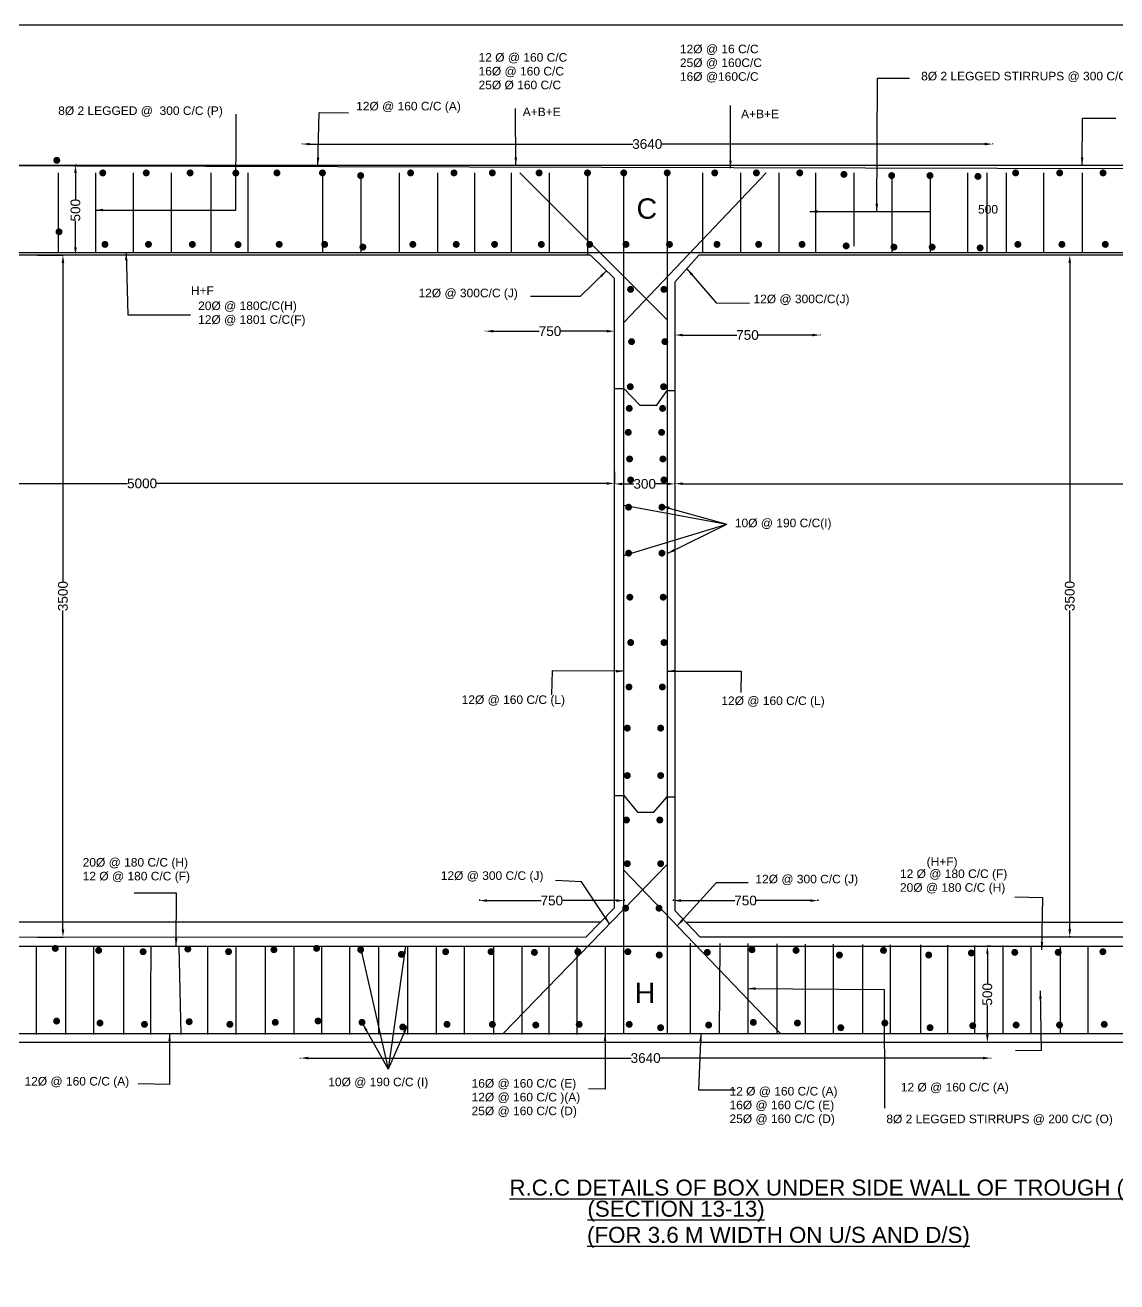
# Model space of a CAD drawing. Header units: metres. Extents: x 5124 to 2275406, y 2311 to 13259777.
# Drawn here: x 2257589 to 2263226, y 13253281 to 13259769 of the extents above; entities that cross this region are included whole.
import ezdxf

# ---------------------------------------------------------------- set-up
doc = ezdxf.new("R2010")
doc.units = ezdxf.units.M
doc.header["$MEASUREMENT"] = 0
doc.layers.add('TEXT', color=7, linetype='Continuous')
doc.styles.get("Standard").update_dxf_attribs({"font": 'arial.ttf'})
doc.dimstyles.new('ISO-25', dxfattribs={"dimtxt": 50, "dimasz": 40, "dimexe": 1.25, "dimexo": 0.625, "dimtad": 0, "dimlfac": 100, "dimtxsty": 'Standard', "dimcen": 0, "dimadec": 0, "dimazin": 0, "dimtfac": 1, "dimtmove": 0, "dimatfit": 3, "dimfxl": 1, "dimarcsym": 0})

# ---------------------------------------------------------------- blocks, each defined once
blk = doc.blocks.new('*D15')
at = {"color": 0, "lineweight": -2, "transparency": 16777216}
for p, q in [((2257853.9, 13259045.6), (2257847.8, 13259045.6)), ((2257849, 13259005.6), (2257849, 13258869.4)), ((2257849, 13258621.5), (2257849, 13258757.8)), ((2257853.9, 13258581.5), (2257847.8, 13258581.5))]:
    blk.add_line(p, q, dxfattribs=at)
at = {"color": 0, "transparency": 16777216}
for points in [[(2257842.3, 13259005.6), (2257855.7, 13259005.6), (2257849, 13259045.6)], [(2257842.3, 13258621.5), (2257855.7, 13258621.5), (2257849, 13258581.5)]]:
    blk.add_solid(points, dxfattribs=at)
at = {"layer": 'Defpoints', "color": 0, "transparency": 16777216}
for p in [(2257854.5, 13259045.6), (2257849, 13258581.5), (2257854.5, 13258581.5)]:
    blk.add_point(p, dxfattribs=at)
at = {"color": 0, "transparency": 16777216, "insert": (2257849, 13258813.6), "char_height": 50, "attachment_point": 5, "rotation": 90}
blk.add_mtext('500', dxfattribs=at)
blk = doc.blocks.new('*D19')
at = {"color": 0, "lineweight": -2, "transparency": 16777216}
for p, q in [((2259019, 13259157.4), (2259019, 13259153.8)), ((2259059, 13259155), (2260726.3, 13259155)), ((2262544, 13259155), (2260876.7, 13259155)), ((2262584, 13259157.4), (2262584, 13259153.8))]:
    blk.add_line(p, q, dxfattribs=at)
at = {"color": 0, "transparency": 16777216}
for points in [[(2259059, 13259161.7), (2259059, 13259148.3), (2259019, 13259155)], [(2262544, 13259161.7), (2262544, 13259148.3), (2262584, 13259155)]]:
    blk.add_solid(points, dxfattribs=at)
at = {"layer": 'Defpoints', "color": 0, "transparency": 16777216}
for p in [(2259019, 13259158), (2262584, 13259158), (2262584, 13259155)]:
    blk.add_point(p, dxfattribs=at)
at = {"color": 0, "transparency": 16777216, "insert": (2260801.5, 13259155), "char_height": 50, "attachment_point": 5}
blk.add_mtext('3640', dxfattribs=at)
blk = doc.blocks.new('*D26')
at = {"color": 0, "lineweight": -2, "transparency": 16777216}
for p, q in [((2259011, 13254435.1), (2259011, 13254437.8)), ((2259051, 13254436.5), (2260718.1, 13254436.5)), ((2262535.5, 13254436.5), (2260868.4, 13254436.5)), ((2262575.5, 13254435.1), (2262575.5, 13254437.8))]:
    blk.add_line(p, q, dxfattribs=at)
at = {"color": 0, "transparency": 16777216}
for points in [[(2259051, 13254443.2), (2259051, 13254429.8), (2259011, 13254436.5)], [(2262535.5, 13254443.2), (2262535.5, 13254429.8), (2262575.5, 13254436.5)]]:
    blk.add_solid(points, dxfattribs=at)
at = {"layer": 'Defpoints', "color": 0, "transparency": 16777216}
for p in [(2259011, 13254436.5), (2259011, 13254434.5), (2262575.5, 13254434.5)]:
    blk.add_point(p, dxfattribs=at)
at = {"color": 0, "transparency": 16777216, "insert": (2260793.2, 13254436.5), "char_height": 50, "attachment_point": 5}
blk.add_mtext('3640', dxfattribs=at)
blk = doc.blocks.new('*D32')
at = {"color": 0, "lineweight": -2, "transparency": 16777216}
for p, q in [((2259966.5, 13258189.6), (2259966.5, 13258190.2)), ((2260006.5, 13258189), (2260243.6, 13258189)), ((2260591.8, 13258189), (2260354.7, 13258189)), ((2260631.8, 13258189.6), (2260631.8, 13258190.2))]:
    blk.add_line(p, q, dxfattribs=at)
at = {"color": 0, "transparency": 16777216}
for points in [[(2260006.5, 13258195.7), (2260006.5, 13258182.3), (2259966.5, 13258189)], [(2260591.8, 13258195.7), (2260591.8, 13258182.3), (2260631.8, 13258189)]]:
    blk.add_solid(points, dxfattribs=at)
at = {"layer": 'Defpoints', "color": 0, "transparency": 16777216}
for p in [(2259966.5, 13258189), (2260631.8, 13258189), (2260631.8, 13258189)]:
    blk.add_point(p, dxfattribs=at)
at = {"color": 0, "transparency": 16777216, "insert": (2260299.2, 13258189), "char_height": 50, "attachment_point": 5}
blk.add_mtext('750', dxfattribs=at)
blk = doc.blocks.new('*D33')
at = {"color": 0, "lineweight": -2, "transparency": 16777216}
for p, q in [((2260944.3, 13258172.4), (2260944.3, 13258167.8)), ((2260984.3, 13258169), (2261263.3, 13258169)), ((2261653.5, 13258169), (2261374.5, 13258169)), ((2261693.5, 13258172.4), (2261693.5, 13258167.8))]:
    blk.add_line(p, q, dxfattribs=at)
at = {"color": 0, "transparency": 16777216}
for points in [[(2260984.3, 13258175.7), (2260984.3, 13258162.3), (2260944.3, 13258169)], [(2261653.5, 13258175.7), (2261653.5, 13258162.3), (2261693.5, 13258169)]]:
    blk.add_solid(points, dxfattribs=at)
at = {"layer": 'Defpoints', "color": 0, "transparency": 16777216}
for p in [(2260944.3, 13258173), (2261693.5, 13258173), (2261693.5, 13258169)]:
    blk.add_point(p, dxfattribs=at)
at = {"color": 0, "transparency": 16777216, "insert": (2261318.9, 13258169), "char_height": 50, "attachment_point": 5}
blk.add_mtext('750', dxfattribs=at)
blk = doc.blocks.new('*D40')
at = {"color": 0, "lineweight": -2, "transparency": 16777216}
for p, q in [((2260944.3, 13257401.1), (2260944.3, 13257403)), ((2260984.3, 13257401.8), (2263306.8, 13257401.8)), ((2265779.7, 13257401.8), (2263457.2, 13257401.8)), ((2265819.7, 13257401.1), (2265819.7, 13257403))]:
    blk.add_line(p, q, dxfattribs=at)
at = {"color": 0, "transparency": 16777216}
for points in [[(2260984.3, 13257408.4), (2260984.3, 13257395.1), (2260944.3, 13257401.8)], [(2265779.7, 13257408.4), (2265779.7, 13257395.1), (2265819.7, 13257401.8)]]:
    blk.add_solid(points, dxfattribs=at)
at = {"layer": 'Defpoints', "color": 0, "transparency": 16777216}
for p in [(2260944.3, 13257401.8), (2260944.3, 13257400.5), (2265819.7, 13257400.5)]:
    blk.add_point(p, dxfattribs=at)
at = {"color": 0, "transparency": 16777216, "insert": (2263382, 13257401.8), "char_height": 50, "attachment_point": 5}
blk.add_mtext('5000', dxfattribs=at)
blk = doc.blocks.new('*D41')
at = {"color": 0, "lineweight": -2, "transparency": 16777216}
for p, q in [((2260631.8, 13257402.4), (2260631.8, 13257399.2)), ((2260671.8, 13257400.5), (2260732.3, 13257400.5)), ((2260904.3, 13257400.5), (2260843.8, 13257400.5)), ((2260944.3, 13257402.4), (2260944.3, 13257399.2))]:
    blk.add_line(p, q, dxfattribs=at)
at = {"color": 0, "transparency": 16777216}
for points in [[(2260671.8, 13257407.2), (2260671.8, 13257393.8), (2260631.8, 13257400.5)], [(2260904.3, 13257407.2), (2260904.3, 13257393.8), (2260944.3, 13257400.5)]]:
    blk.add_solid(points, dxfattribs=at)
at = {"layer": 'Defpoints', "color": 0, "transparency": 16777216}
for p in [(2260631.8, 13257403), (2260631.8, 13257400.5), (2260944.3, 13257403)]:
    blk.add_point(p, dxfattribs=at)
at = {"color": 0, "transparency": 16777216, "insert": (2260788.1, 13257400.5), "char_height": 50, "attachment_point": 5}
blk.add_mtext('300', dxfattribs=at)
blk = doc.blocks.new('*D42')
at = {"color": 0, "lineweight": -2, "transparency": 16777216}
for p, q in [((2255754.3, 13257462.4), (2255754.3, 13257401.8)), ((2260631.8, 13257462.4), (2260631.8, 13257401.8)), ((2255794.3, 13257403), (2258117.8, 13257403)), ((2260591.8, 13257403), (2258268.2, 13257403))]:
    blk.add_line(p, q, dxfattribs=at)
at = {"color": 0, "transparency": 16777216}
for points in [[(2255794.3, 13257409.7), (2255794.3, 13257396.3), (2255754.3, 13257403)], [(2260591.8, 13257409.7), (2260591.8, 13257396.3), (2260631.8, 13257403)]]:
    blk.add_solid(points, dxfattribs=at)
at = {"layer": 'Defpoints', "color": 0, "transparency": 16777216}
for p in [(2255754.3, 13257463), (2260631.8, 13257463), (2260631.8, 13257403)]:
    blk.add_point(p, dxfattribs=at)
at = {"color": 0, "transparency": 16777216, "insert": (2258193, 13257403), "char_height": 50, "attachment_point": 5}
blk.add_mtext('5000', dxfattribs=at)
blk = doc.blocks.new('*D43')
at = {"color": 0, "lineweight": -2, "transparency": 16777216}
for p, q in [((2257653.1, 13258581.5), (2257785.8, 13258581.5)), ((2257784.5, 13258541.5), (2257784.5, 13256896.6)), ((2257784.5, 13255101.4), (2257784.5, 13256746.3)), ((2257655, 13255061.4), (2257785.8, 13255061.4))]:
    blk.add_line(p, q, dxfattribs=at)
at = {"color": 0, "transparency": 16777216}
for points in [[(2257777.8, 13258541.5), (2257791.2, 13258541.5), (2257784.5, 13258581.5)], [(2257777.8, 13255101.4), (2257791.2, 13255101.4), (2257784.5, 13255061.4)]]:
    blk.add_solid(points, dxfattribs=at)
at = {"layer": 'Defpoints', "color": 0, "transparency": 16777216}
for p in [(2257652.5, 13258581.5), (2257654.4, 13255061.4), (2257784.5, 13255061.4)]:
    blk.add_point(p, dxfattribs=at)
at = {"color": 0, "transparency": 16777216, "insert": (2257784.5, 13256821.4), "char_height": 50, "attachment_point": 5, "rotation": 90}
blk.add_mtext('3500', dxfattribs=at)
blk = doc.blocks.new('*D44')
at = {"color": 0, "lineweight": -2, "transparency": 16777216}
for p, q in [((2262988.4, 13258581), (2262981.8, 13258581)), ((2262983, 13258541), (2262983, 13256896.9)), ((2262983, 13255102.4), (2262983, 13256746.5)), ((2262988.4, 13255062.4), (2262981.8, 13255062.4))]:
    blk.add_line(p, q, dxfattribs=at)
at = {"color": 0, "transparency": 16777216}
for points in [[(2262976.3, 13258541), (2262989.7, 13258541), (2262983, 13258581)], [(2262976.3, 13255102.4), (2262989.7, 13255102.4), (2262983, 13255062.4)]]:
    blk.add_solid(points, dxfattribs=at)
at = {"layer": 'Defpoints', "color": 0, "transparency": 16777216}
for p in [(2262989, 13258581), (2262983, 13255062.4), (2262989, 13255062.4)]:
    blk.add_point(p, dxfattribs=at)
at = {"color": 0, "transparency": 16777216, "insert": (2262983, 13256821.7), "char_height": 50, "attachment_point": 5, "rotation": 90}
blk.add_mtext('3500', dxfattribs=at)
blk = doc.blocks.new('*D49')
at = {"color": 0, "lineweight": -2, "transparency": 16777216}
for p, q in [((2259934.6, 13255254.9), (2259934.6, 13255248.2)), ((2259974.6, 13255249.5), (2260252.9, 13255249.5)), ((2260642.3, 13255249.5), (2260364, 13255249.5)), ((2260682.3, 13255254.9), (2260682.3, 13255248.2))]:
    blk.add_line(p, q, dxfattribs=at)
at = {"color": 0, "transparency": 16777216}
for points in [[(2259974.6, 13255256.2), (2259974.6, 13255242.8), (2259934.6, 13255249.5)], [(2260642.3, 13255256.2), (2260642.3, 13255242.8), (2260682.3, 13255249.5)]]:
    blk.add_solid(points, dxfattribs=at)
at = {"layer": 'Defpoints', "color": 0, "transparency": 16777216}
for p in [(2259934.6, 13255255.5), (2259934.6, 13255249.5), (2260682.3, 13255255.5)]:
    blk.add_point(p, dxfattribs=at)
at = {"color": 0, "transparency": 16777216, "insert": (2260308.4, 13255249.5), "char_height": 50, "attachment_point": 5}
blk.add_mtext('750', dxfattribs=at)
blk = doc.blocks.new('*D50')
at = {"color": 0, "lineweight": -2, "transparency": 16777216}
for p, q in [((2260935.1, 13255254.9), (2260935.1, 13255248.2)), ((2260975.1, 13255249.5), (2261253.4, 13255249.5)), ((2261642.8, 13255249.5), (2261364.5, 13255249.5)), ((2261682.8, 13255254.9), (2261682.8, 13255248.2))]:
    blk.add_line(p, q, dxfattribs=at)
at = {"color": 0, "transparency": 16777216}
for points in [[(2260975.1, 13255256.2), (2260975.1, 13255242.8), (2260935.1, 13255249.5)], [(2261642.8, 13255256.2), (2261642.8, 13255242.8), (2261682.8, 13255249.5)]]:
    blk.add_solid(points, dxfattribs=at)
at = {"layer": 'Defpoints', "color": 0, "transparency": 16777216}
for p in [(2260935.1, 13255255.5), (2260935.1, 13255249.5), (2261682.8, 13255255.5)]:
    blk.add_point(p, dxfattribs=at)
at = {"color": 0, "transparency": 16777216, "insert": (2261308.9, 13255249.5), "char_height": 50, "attachment_point": 5}
blk.add_mtext('750', dxfattribs=at)
blk = doc.blocks.new('*D106')
at = {"color": 0, "lineweight": -2, "transparency": 16777216}
for p, q in [((2262574.4, 13255014.8), (2262556.2, 13255014.8)), ((2262557.5, 13254974.8), (2262557.5, 13254821.5)), ((2262557.5, 13254556.7), (2262557.5, 13254710)), ((2262574.4, 13254516.7), (2262556.2, 13254516.7))]:
    blk.add_line(p, q, dxfattribs=at)
at = {"color": 0, "transparency": 16777216}
for points in [[(2262550.8, 13254974.8), (2262564.2, 13254974.8), (2262557.5, 13255014.8)], [(2262550.8, 13254556.7), (2262564.2, 13254556.7), (2262557.5, 13254516.7)]]:
    blk.add_solid(points, dxfattribs=at)
at = {"layer": 'Defpoints', "color": 0, "transparency": 16777216}
for p in [(2262557.5, 13255014.8), (2262575, 13255014.8), (2262575, 13254516.7)]:
    blk.add_point(p, dxfattribs=at)
at = {"color": 0, "transparency": 16777216, "insert": (2262557.5, 13254765.7), "char_height": 50, "attachment_point": 5, "rotation": 90}
blk.add_mtext('500', dxfattribs=at)

msp = doc.modelspace()

# ---------------------------------------------------------------- hatches: boundary and pattern name
h = msp.add_hatch(color=256)
edge = h.paths.add_edge_path()
edge.add_arc((2257752.66536, 13259071.11693), 18.02776, 0, 360)
h = msp.add_hatch(color=256)
edge = h.paths.add_edge_path()
edge.add_arc((2257990, 13259006.11693), 18.02776, 0, 360)
h = msp.add_hatch(color=256)
edge = h.paths.add_edge_path()
edge.add_arc((2258214.5, 13259006.11693), 18.02776, 0, 360)
h = msp.add_hatch(color=256)
edge = h.paths.add_edge_path()
edge.add_arc((2258441, 13259006.11693), 18.02776, 0, 360)
h = msp.add_hatch(color=256)
edge = h.paths.add_edge_path()
edge.add_arc((2258677.00082, 13259005.16243), 18.02776, 0, 360)
h = msp.add_hatch(color=256)
edge = h.paths.add_edge_path()
edge.add_arc((2258889.50402, 13259006.11693), 18.02776, 0, 360)
h = msp.add_hatch(color=256)
edge = h.paths.add_edge_path()
edge.add_arc((2259124.32593, 13259006.11693), 18.02776, 0, 360)
h = msp.add_hatch(color=256)
edge = h.paths.add_edge_path()
edge.add_arc((2259321.64171, 13258992.28214), 18.02776, 0, 360)
h = msp.add_hatch(color=256)
edge = h.paths.add_edge_path()
edge.add_arc((2259579.50402, 13259006.11693), 18.02776, 0, 360)
h = msp.add_hatch(color=256)
edge = h.paths.add_edge_path()
edge.add_arc((2259803.50402, 13259006.11693), 18.02776, 0, 360)
h = msp.add_hatch(color=256)
edge = h.paths.add_edge_path()
edge.add_arc((2260001.50402, 13259006.11693), 18.02776, 0, 360)
h = msp.add_hatch(color=256)
edge = h.paths.add_edge_path()
edge.add_arc((2260243.00402, 13259006.11693), 18.02776, 0, 360)
h = msp.add_hatch(color=256)
edge = h.paths.add_edge_path()
edge.add_arc((2260492.89211, 13259006.11693), 18.02776, 0, 360)
h = msp.add_hatch(color=256)
edge = h.paths.add_edge_path()
edge.add_arc((2260680.18584, 13259006.11693), 18.02776, 0, 360)
h = msp.add_hatch(color=256)
edge = h.paths.add_edge_path()
edge.add_arc((2260904.51446, 13259006.11693), 18.02776, 0, 360)
h = msp.add_hatch(color=256)
edge = h.paths.add_edge_path()
edge.add_arc((2261150.00402, 13259006.11693), 18.02776, 0, 360)
h = msp.add_hatch(color=256)
edge = h.paths.add_edge_path()
edge.add_arc((2261365.00402, 13259006.11693), 18.02776, 0, 360)
h = msp.add_hatch(color=256)
edge = h.paths.add_edge_path()
edge.add_arc((2261589.00402, 13259006.11693), 18.02776, 0, 360)
h = msp.add_hatch(color=256)
edge = h.paths.add_edge_path()
edge.add_arc((2261817.00402, 13258998.45434), 18.02776, 0, 360)
h = msp.add_hatch(color=256)
edge = h.paths.add_edge_path()
edge.add_arc((2262063.47976, 13258992.28214), 18.02776, 0, 360)
h = msp.add_hatch(color=256)
edge = h.paths.add_edge_path()
edge.add_arc((2262261.11883, 13258992.28214), 18.02776, 0, 360)
h = msp.add_hatch(color=256)
edge = h.paths.add_edge_path()
edge.add_arc((2262508.81982, 13258987.94262), 18.02776, 0, 360)
h = msp.add_hatch(color=256)
edge = h.paths.add_edge_path()
edge.add_arc((2262703.50402, 13259006.11693), 18.02776, 0, 360)
h = msp.add_hatch(color=256)
edge = h.paths.add_edge_path()
edge.add_arc((2262931.00402, 13259006.11693), 18.02776, 0, 360)
h = msp.add_hatch(color=256)
edge = h.paths.add_edge_path()
edge.add_arc((2263155.00402, 13259006.11693), 18.02776, 0, 360)
h = msp.add_hatch(color=256)
edge = h.paths.add_edge_path()
edge.add_arc((2257764.16536, 13258702), 18.02776, 0, 360)
h = msp.add_hatch(color=256)
edge = h.paths.add_edge_path()
edge.add_arc((2258001.5, 13258637), 18.02776, 0, 360)
h = msp.add_hatch(color=256)
edge = h.paths.add_edge_path()
edge.add_arc((2258226, 13258637), 18.02776, 0, 360)
h = msp.add_hatch(color=256)
edge = h.paths.add_edge_path()
edge.add_arc((2258452.5, 13258637), 18.02776, 0, 360)
h = msp.add_hatch(color=256)
edge = h.paths.add_edge_path()
edge.add_arc((2258688.50082, 13258636.0455), 18.02776, 0, 360)
h = msp.add_hatch(color=256)
edge = h.paths.add_edge_path()
edge.add_arc((2258901.00402, 13258637), 18.02776, 0, 360)
h = msp.add_hatch(color=256)
edge = h.paths.add_edge_path()
edge.add_arc((2259135.82593, 13258637), 18.02776, 0, 360)
h = msp.add_hatch(color=256)
edge = h.paths.add_edge_path()
edge.add_arc((2259333.14171, 13258623.16521), 18.02776, 0, 360)
h = msp.add_hatch(color=256)
edge = h.paths.add_edge_path()
edge.add_arc((2259591.00402, 13258637), 18.02776, 0, 360)
h = msp.add_hatch(color=256)
edge = h.paths.add_edge_path()
edge.add_arc((2259815.00402, 13258637), 18.02776, 0, 360)
h = msp.add_hatch(color=256)
edge = h.paths.add_edge_path()
edge.add_arc((2260013.00402, 13258637), 18.02776, 0, 360)
h = msp.add_hatch(color=256)
edge = h.paths.add_edge_path()
edge.add_arc((2260254.50402, 13258637), 18.02776, 0, 360)
h = msp.add_hatch(color=256)
edge = h.paths.add_edge_path()
edge.add_arc((2260504.39211, 13258637), 18.02776, 0, 360)
h = msp.add_hatch(color=256)
edge = h.paths.add_edge_path()
edge.add_arc((2260691.68584, 13258637), 18.02776, 0, 360)
h = msp.add_hatch(color=256)
edge = h.paths.add_edge_path()
edge.add_arc((2260916.01446, 13258637), 18.02776, 0, 360)
h = msp.add_hatch(color=256)
edge = h.paths.add_edge_path()
edge.add_arc((2261161.50402, 13258637), 18.02776, 0, 360)
h = msp.add_hatch(color=256)
edge = h.paths.add_edge_path()
edge.add_arc((2261376.50402, 13258637), 18.02776, 0, 360)
h = msp.add_hatch(color=256)
edge = h.paths.add_edge_path()
edge.add_arc((2261600.50402, 13258637), 18.02776, 0, 360)
h = msp.add_hatch(color=256)
edge = h.paths.add_edge_path()
edge.add_arc((2261828.50402, 13258629.33741), 18.02776, 0, 360)
h = msp.add_hatch(color=256)
edge = h.paths.add_edge_path()
edge.add_arc((2262074.97976, 13258623.16521), 18.02776, 0, 360)
h = msp.add_hatch(color=256)
edge = h.paths.add_edge_path()
edge.add_arc((2262272.61883, 13258623.16521), 18.02776, 0, 360)
h = msp.add_hatch(color=256)
edge = h.paths.add_edge_path()
edge.add_arc((2262520.31982, 13258618.82569), 18.02776, 0, 360)
h = msp.add_hatch(color=256)
edge = h.paths.add_edge_path()
edge.add_arc((2262715.00402, 13258637), 18.02776, 0, 360)
h = msp.add_hatch(color=256)
edge = h.paths.add_edge_path()
edge.add_arc((2262942.50402, 13258637), 18.02776, 0, 360)
h = msp.add_hatch(color=256)
edge = h.paths.add_edge_path()
edge.add_arc((2263166.50402, 13258637), 18.02776, 0, 360)
h = msp.add_hatch(color=256)
edge = h.paths.add_edge_path()
edge.add_arc((2260715.23479, 13258404.78228), 18.02776, 0, 360)
h = msp.add_hatch(color=256)
edge = h.paths.add_edge_path()
edge.add_arc((2260887.37517, 13258404.78228), 18.02776, 0, 360)
h = msp.add_hatch(color=256)
edge = h.paths.add_edge_path()
edge.add_arc((2260720.3292, 13258135.18622), 18.02776, 0, 360)
h = msp.add_hatch(color=256)
edge = h.paths.add_edge_path()
edge.add_arc((2260892.46958, 13258135.18622), 18.02776, 0, 360)
h = msp.add_hatch(color=256)
edge = h.paths.add_edge_path()
edge.add_arc((2260713.5491, 13257902.29438), 18.02776, 0, 360)
h = msp.add_hatch(color=256)
edge = h.paths.add_edge_path()
edge.add_arc((2260885.68948, 13257902.29438), 18.02776, 0, 360)
h = msp.add_hatch(color=256)
edge = h.paths.add_edge_path()
edge.add_arc((2260708.45469, 13257790.38659), 18.02776, 0, 360)
h = msp.add_hatch(color=256)
edge = h.paths.add_edge_path()
edge.add_arc((2260880.59507, 13257790.38659), 18.02776, 0, 360)
h = msp.add_hatch(color=256)
edge = h.paths.add_edge_path()
edge.add_arc((2260703.36295, 13257666.60978), 18.02776, 0, 360)
h = msp.add_hatch(color=256)
edge = h.paths.add_edge_path()
edge.add_arc((2260875.50333, 13257666.60978), 18.02776, 0, 360)
h = msp.add_hatch(color=256)
edge = h.paths.add_edge_path()
edge.add_arc((2260710.15372, 13257529.26839), 18.02776, 0, 360)
h = msp.add_hatch(color=256)
edge = h.paths.add_edge_path()
edge.add_arc((2260882.2941, 13257529.26839), 18.02776, 0, 360)
h = msp.add_hatch(color=256)
edge = h.paths.add_edge_path()
edge.add_arc((2260715.30414, 13257421.18965), 18.02776, 0, 360)
h = msp.add_hatch(color=256)
edge = h.paths.add_edge_path()
edge.add_arc((2260887.44452, 13257421.18965), 18.02776, 0, 360)
h = msp.add_hatch(color=256)
edge = h.paths.add_edge_path()
edge.add_arc((2260705.11799, 13257280.45712), 18.02776, 0, 360)
h = msp.add_hatch(color=256)
edge = h.paths.add_edge_path()
edge.add_arc((2260877.25837, 13257280.45712), 18.02776, 0, 360)
h = msp.add_hatch(color=256)
edge = h.paths.add_edge_path()
edge.add_arc((2260705.11799, 13257043.07695), 18.02776, 0, 360)
h = msp.add_hatch(color=256)
edge = h.paths.add_edge_path()
edge.add_arc((2260877.25837, 13257043.07695), 18.02776, 0, 360)
h = msp.add_hatch(color=256)
edge = h.paths.add_edge_path()
edge.add_arc((2260711.52201, 13256815.71747), 18.02776, 0, 360)
h = msp.add_hatch(color=256)
edge = h.paths.add_edge_path()
edge.add_arc((2260883.66239, 13256815.71747), 18.02776, 0, 360)
h = msp.add_hatch(color=256)
edge = h.paths.add_edge_path()
edge.add_arc((2260715.86159, 13256581.73231), 18.02776, 0, 360)
h = msp.add_hatch(color=256)
edge = h.paths.add_edge_path()
edge.add_arc((2260888.00197, 13256581.73231), 18.02776, 0, 360)
h = msp.add_hatch(color=256)
edge = h.paths.add_edge_path()
edge.add_arc((2260707.18242, 13256352.07985), 18.02776, 0, 360)
h = msp.add_hatch(color=256)
edge = h.paths.add_edge_path()
edge.add_arc((2260879.3228, 13256352.07985), 18.02776, 0, 360)
h = msp.add_hatch(color=256)
edge = h.paths.add_edge_path()
edge.add_arc((2260698.50592, 13256139.76012), 18.02776, 0, 360)
h = msp.add_hatch(color=256)
edge = h.paths.add_edge_path()
edge.add_arc((2260870.6463, 13256139.76012), 18.02776, 0, 360)
h = msp.add_hatch(color=256)
edge = h.paths.add_edge_path()
edge.add_arc((2260698.5486, 13255894.9374), 18.02776, 0, 360)
h = msp.add_hatch(color=256)
edge = h.paths.add_edge_path()
edge.add_arc((2260870.68898, 13255894.9374), 18.02776, 0, 360)
h = msp.add_hatch(color=256)
edge = h.paths.add_edge_path()
edge.add_arc((2260694.20902, 13255665.28591), 18.02776, 0, 360)
h = msp.add_hatch(color=256)
edge = h.paths.add_edge_path()
edge.add_arc((2260866.34939, 13255665.28591), 18.02776, 0, 360)
h = msp.add_hatch(color=256)
edge = h.paths.add_edge_path()
edge.add_arc((2260698.5486, 13255439.96711), 18.02776, 0, 360)
h = msp.add_hatch(color=256)
edge = h.paths.add_edge_path()
edge.add_arc((2260870.68898, 13255439.96711), 18.02776, 0, 360)
h = msp.add_hatch(color=256)
edge = h.paths.add_edge_path()
edge.add_arc((2260689.86943, 13255210.31465), 18.02776, 0, 360)
h = msp.add_hatch(color=256)
edge = h.paths.add_edge_path()
edge.add_arc((2260862.00981, 13255210.31465), 18.02776, 0, 360)
h = msp.add_hatch(color=256)
edge = h.paths.add_edge_path()
edge.add_arc((2257744.72398, 13255002.57384), 18.02776, 0, 360)
h = msp.add_hatch(color=256)
edge = h.paths.add_edge_path()
edge.add_arc((2257968.72598, 13254992.2496), 18.02776, 0, 360)
h = msp.add_hatch(color=256)
edge = h.paths.add_edge_path()
edge.add_arc((2258198.28383, 13254985.63938), 18.02776, 0, 360)
h = msp.add_hatch(color=256)
edge = h.paths.add_edge_path()
edge.add_arc((2258429.17796, 13254999.406), 18.02776, 0, 360)
h = msp.add_hatch(color=256)
edge = h.paths.add_edge_path()
edge.add_arc((2258639.39305, 13254985.63938), 18.02776, 0, 360)
h = msp.add_hatch(color=256)
edge = h.paths.add_edge_path()
edge.add_arc((2258873.73591, 13254995.96459), 18.02776, 0, 360)
h = msp.add_hatch(color=256)
edge = h.paths.add_edge_path()
edge.add_arc((2259094.28919, 13255002.84742), 18.02776, 0, 360)
h = msp.add_hatch(color=256)
edge = h.paths.add_edge_path()
edge.add_arc((2259321.73726, 13254995.96459), 18.02776, 0, 360)
h = msp.add_hatch(color=256)
edge = h.paths.add_edge_path()
edge.add_arc((2259531.95502, 13254971.87373), 18.02776, 0, 360)
h = msp.add_hatch(color=256)
edge = h.paths.add_edge_path()
edge.add_arc((2259760.50198, 13254985.49245), 18.02776, 0, 360)
h = msp.add_hatch(color=256)
edge = h.paths.add_edge_path()
edge.add_arc((2259994.84217, 13254985.49245), 18.02776, 0, 360)
h = msp.add_hatch(color=256)
edge = h.paths.add_edge_path()
edge.add_arc((2260218.84418, 13254982.05103), 18.02776, 0, 360)
h = msp.add_hatch(color=256)
edge = h.paths.add_edge_path()
edge.add_arc((2260442.84619, 13254985.49245), 18.02776, 0, 360)
h = msp.add_hatch(color=256)
edge = h.paths.add_edge_path()
edge.add_arc((2260701.30881, 13254985.49245), 18.02776, 0, 360)
h = msp.add_hatch(color=256)
edge = h.paths.add_edge_path()
edge.add_arc((2260863.27904, 13254968.28441), 18.02776, 0, 360)
h = msp.add_hatch(color=256)
edge = h.paths.add_edge_path()
edge.add_arc((2261111.40614, 13254982.05103), 18.02776, 0, 360)
h = msp.add_hatch(color=256)
edge = h.paths.add_edge_path()
edge.add_arc((2261342.30027, 13254995.81669), 18.02776, 0, 360)
h = msp.add_hatch(color=256)
edge = h.paths.add_edge_path()
edge.add_arc((2261569.74834, 13254992.37527), 18.02776, 0, 360)
h = msp.add_hatch(color=256)
edge = h.paths.add_edge_path()
edge.add_arc((2261793.75035, 13254968.28441), 18.02776, 0, 360)
h = msp.add_hatch(color=256)
edge = h.paths.add_edge_path()
edge.add_arc((2262021.19842, 13254992.37527), 18.02776, 0, 360)
h = msp.add_hatch(color=256)
edge = h.paths.add_edge_path()
edge.add_arc((2262254.55707, 13254968.39558), 18.02776, 0, 360)
h = msp.add_hatch(color=256)
edge = h.paths.add_edge_path()
edge.add_arc((2262475.11301, 13254978.72079), 18.02776, 0, 360)
h = msp.add_hatch(color=256)
edge = h.paths.add_edge_path()
edge.add_arc((2262699.11235, 13254982.1622), 18.02776, 0, 360)
h = msp.add_hatch(color=256)
edge = h.paths.add_edge_path()
edge.add_arc((2262923.11436, 13254982.1622), 18.02776, 0, 360)
h = msp.add_hatch(color=256)
edge = h.paths.add_edge_path()
edge.add_arc((2263154.01115, 13254985.60362), 18.02776, 0, 360)
h = msp.add_hatch(color=256)
edge = h.paths.add_edge_path()
edge.add_arc((2257751.72398, 13254627.57384), 18.02776, 0, 360)
h = msp.add_hatch(color=256)
edge = h.paths.add_edge_path()
edge.add_arc((2259101.28919, 13254627.84742), 18.02776, 0, 360)
h = msp.add_hatch(color=256)
edge = h.paths.add_edge_path()
edge.add_arc((2257975.72598, 13254617.2496), 18.02776, 0, 360)
h = msp.add_hatch(color=256)
edge = h.paths.add_edge_path()
edge.add_arc((2258205.28383, 13254610.63938), 18.02776, 0, 360)
h = msp.add_hatch(color=256)
edge = h.paths.add_edge_path()
edge.add_arc((2258436.17796, 13254624.406), 18.02776, 0, 360)
h = msp.add_hatch(color=256)
edge = h.paths.add_edge_path()
edge.add_arc((2258646.39305, 13254610.63938), 18.02776, 0, 360)
h = msp.add_hatch(color=256)
edge = h.paths.add_edge_path()
edge.add_arc((2258880.73591, 13254620.96459), 18.02776, 0, 360)
h = msp.add_hatch(color=256)
edge = h.paths.add_edge_path()
edge.add_arc((2259328.73726, 13254620.96459), 18.02776, 0, 360)
h = msp.add_hatch(color=256)
edge = h.paths.add_edge_path()
edge.add_arc((2259538.95502, 13254596.87373), 18.02776, 0, 360)
h = msp.add_hatch(color=256)
edge = h.paths.add_edge_path()
edge.add_arc((2259767.50198, 13254610.49245), 18.02776, 0, 360)
h = msp.add_hatch(color=256)
edge = h.paths.add_edge_path()
edge.add_arc((2260001.84217, 13254610.49245), 18.02776, 0, 360)
h = msp.add_hatch(color=256)
edge = h.paths.add_edge_path()
edge.add_arc((2260225.84418, 13254607.05103), 18.02776, 0, 360)
h = msp.add_hatch(color=256)
edge = h.paths.add_edge_path()
edge.add_arc((2260449.84619, 13254610.49245), 18.02776, 0, 360)
h = msp.add_hatch(color=256)
edge = h.paths.add_edge_path()
edge.add_arc((2260708.30881, 13254610.49245), 18.02776, 0, 360)
h = msp.add_hatch(color=256)
edge = h.paths.add_edge_path()
edge.add_arc((2260870.27904, 13254593.28441), 18.02776, 0, 360)
h = msp.add_hatch(color=256)
edge = h.paths.add_edge_path()
edge.add_arc((2261118.40614, 13254607.05103), 18.02776, 0, 360)
h = msp.add_hatch(color=256)
edge = h.paths.add_edge_path()
edge.add_arc((2261349.30027, 13254620.81669), 18.02776, 0, 360)
h = msp.add_hatch(color=256)
edge = h.paths.add_edge_path()
edge.add_arc((2261576.74834, 13254617.37527), 18.02776, 0, 360)
h = msp.add_hatch(color=256)
edge = h.paths.add_edge_path()
edge.add_arc((2261800.75035, 13254593.28441), 18.02776, 0, 360)
h = msp.add_hatch(color=256)
edge = h.paths.add_edge_path()
edge.add_arc((2262028.19842, 13254617.37527), 18.02776, 0, 360)
h = msp.add_hatch(color=256)
edge = h.paths.add_edge_path()
edge.add_arc((2262261.55707, 13254593.39558), 18.02776, 0, 360)
h = msp.add_hatch(color=256)
edge = h.paths.add_edge_path()
edge.add_arc((2262482.11301, 13254603.72079), 18.02776, 0, 360)
h = msp.add_hatch(color=256)
edge = h.paths.add_edge_path()
edge.add_arc((2262706.11235, 13254607.1622), 18.02776, 0, 360)
h = msp.add_hatch(color=256)
edge = h.paths.add_edge_path()
edge.add_arc((2262930.11436, 13254607.1622), 18.02776, 0, 360)
h = msp.add_hatch(color=256)
edge = h.paths.add_edge_path()
edge.add_arc((2263161.01115, 13254610.60362), 18.02776, 0, 360)

# ---------------------------------------------------------------- linework, layer by layer
for points in [[(2250068.62736, 13259045.63738), (2250062.01784, 13259045.63738), (2271509.41365, 13259045.63738), (2271509.41365, 13254516.6813), (2250071.46515, 13254516.6813), (2250065.3226, 13259045.63738)], [(2255793.69469, 13259045.63738), (2250106.56027, 13259006.11693), (2250106.56027, 13254563.81577), (2271459.2675, 13254563.81577), (2271466.73913, 13258594.53868)], [(2250112.66689, 13258594.53868), (2271466.73913, 13258594.53868), (2271466.73913, 13259006.11693), (2255793.69469, 13259045.63738)], [(2257759.16536, 13259006.11693), (2257759.16536, 13258594.53868)], [(2257951.73953, 13259006.11693), (2257951.73953, 13258594.53868)], [(2258146.28937, 13259006.11693), (2258146.28937, 13258594.53868)], [(2258343.56923, 13259006.11693), (2258343.56923, 13258594.53868)], [(2258548.7877, 13259006.11693), (2258548.7877, 13258594.53868)], [(2258738.2008, 13259006.11693), (2258738.2008, 13258594.53868)], [(2259124.82191, 13259006.11693), (2259124.82191, 13258594.53868)], [(2259322.13769, 13259006.11693), (2259322.13769, 13258594.53868)], [(2259521.03401, 13259006.11693), (2259521.03401, 13258594.53868)], [(2259718.0265, 13259006.11693), (2259718.0265, 13258594.53868)], [(2259909.27158, 13259006.11693), (2259909.27158, 13258594.53868)], [(2260098.61284, 13259006.11693), (2260098.61284, 13258594.53868)], [(2260905.01043, 13258246.75876), (2260142.68829, 13259006.11693)], [(2260297.04218, 13258594.53868), (2260297.04218, 13259006.11693)], [(2260493.38809, 13259006.11693), (2260493.38809, 13258581.51506)], [(2260680.68182, 13254563.81577), (2260680.68182, 13259006.11693), (2260680.68182, 13259006.11693)], [(2260680.68182, 13258234.08321), (2261414.98534, 13259006.11693)], [(2260905.01043, 13259006.11693), (2260905.01043, 13254563.81577)], [(2261086.91597, 13259006.11693), (2261086.91597, 13258594.53868)], [(2261283.19004, 13259006.11693), (2261283.19004, 13258594.53868)], [(2261481.43977, 13259006.11693), (2261481.43977, 13258594.53868)], [(2261670.24221, 13259006.11693), (2261670.24221, 13258594.53868)], [(2261868.52786, 13259006.11693), (2261868.52786, 13258627.25726)], [(2262063.97574, 13259006.11693), (2262063.97574, 13258594.53868)], [(2262261.61481, 13259006.11693), (2262261.61481, 13258594.53868)], [(2262455.05109, 13259006.11693), (2262455.05109, 13258594.53868)], [(2262554.73274, 13259006.11693), (2262554.73274, 13258594.53868)], [(2262654.23479, 13259006.11693), (2262654.23479, 13258594.53868)], [(2262847.99436, 13259006.11693), (2262847.99436, 13258594.53868)], [(2263046.96252, 13259006.11693), (2263046.96252, 13258594.53868)], [(2260486.49119, 13255062.89011), (2260631.82883, 13255212.96629), (2260631.82883, 13258460.47372), (2260507.79253, 13258581.51506), (2255883.49798, 13258581.51506), (2255754.25309, 13258445.02812), (2255754.25309, 13255202.5532), (2255886.08431, 13255060.39561), (2260486.49119, 13255062.89011)], [(2265664.94387, 13255060.13456), (2265819.6929, 13255206.41097), (2265819.6929, 13258443.96941), (2265681.10847, 13258581.02196), (2261067.44662, 13258581.02196), (2260944.27243, 13258442.33058), (2260944.27243, 13255198.70992), (2261073.08627, 13255062.38251), (2265667.32203, 13255062.38251)], [(2260631.82883, 13257893), (2260680.68182, 13257893), (2260763, 13257806.5), (2260850.5, 13257807.5), (2260905.01043, 13257883.5), (2260944.27243, 13257883.5)], [(2260631.82883, 13255791.5), (2260680.68182, 13255791.5), (2260751, 13255706), (2260835, 13255706), (2260905.01043, 13255785), (2260944.27243, 13255785)], [(2260057.37517, 13254563.81577), (2260905.01043, 13255435.71657)], [(2261488.91141, 13254563.81577), (2260680.68182, 13255405.78256)], [(2260559.16001, 13255137.9282), (2255813.27931, 13255138.90344)], [(2265746.2556, 13255136.99441), (2261003.82362, 13255135.68517)], [(2255485.99271, 13255014.76944), (2260680.68182, 13255014.76944)], [(2257646.78276, 13255014.76944), (2257646.6084, 13254753.33812), (2257646.6084, 13254558.97529)], [(2257798.28987, 13255014.76944), (2257798.1245, 13254753.33812), (2257798.1245, 13254558.97529)], [(2257941.60741, 13255014.76944), (2257941.45055, 13254753.33812), (2257941.45055, 13254558.97529)], [(2258097.13746, 13255014.76944), (2258096.98984, 13254753.33812), (2258096.98984, 13254558.97529)], [(2258237.43779, 13255014.76944), (2258237.2985, 13254753.33812), (2258237.2985, 13254558.97529)], [(2258383.14812, 13255014.76944), (2258383.14812, 13255014.76944), (2258393.28248, 13254558.97529)], [(2258531.41401, 13255014.76944), (2258531.29218, 13254753.33812), (2258531.29218, 13254558.97529)], [(2258677.53324, 13255014.76944), (2258677.42009, 13254753.33812), (2258677.42009, 13254558.97529)], [(2258827.9681, 13255014.76944), (2258827.85855, 13254753.33812), (2258827.85855, 13254558.97529)], [(2258976.74537, 13255014.76944), (2258976.64464, 13254753.33812), (2258976.64464, 13254558.97529)], [(2259119.94981, 13255014.76944), (2259119.86292, 13254753.33812), (2259119.86292, 13254558.97529)], [(2259263.98573, 13255014.76944), (2259263.90739, 13254753.33812), (2259263.90739, 13254558.97529)], [(2259413.40953, 13255014.76944), (2259413.34006, 13254753.33812), (2259413.34006, 13254558.97529)], [(2259563.1566, 13255014.76944), (2259563.09603, 13254753.33812), (2259563.09603, 13254558.97529)], [(2259710.78747, 13255014.76944), (2259711.48698, 13254753.33812), (2259711.48698, 13254558.97529)], [(2259855.53874, 13255014.76944), (2259855.49553, 13254753.33812), (2259855.49553, 13254558.97529)], [(2260007.44096, 13255014.76944), (2260007.40677, 13254753.33812), (2260007.40677, 13254558.97529)], [(2260152.98549, 13255014.76944), (2260152.95994, 13254753.33812), (2260152.95994, 13254558.97529)], [(2260293.35765, 13255014.76944), (2260293.34044, 13254753.33812), (2260293.34044, 13254558.97529)], [(2260438.32747, 13255014.76944), (2260438.31886, 13254753.33812), (2260438.31886, 13254558.97529)], [(2260583.28519, 13255014.76944), (2260583.28519, 13254753.33812), (2260583.28519, 13254558.97529)], [(2260680.68182, 13255014.76944), (2265866.92943, 13255014.76944)], [(2261023.26934, 13255029.56073), (2261023.26934, 13254563.81577)], [(2261174.41854, 13254563.81577), (2261177.8673, 13255028.36945)], [(2261320.57308, 13255027.26981), (2261320.57308, 13254563.81577)], [(2261470.03812, 13255026.11809), (2261469.78588, 13254758.1786), (2261469.78588, 13254563.81577)], [(2261616.44471, 13255024.98993), (2261616.20116, 13254758.1786), (2261616.20116, 13254563.81577)], [(2261761.30677, 13255023.87367), (2261761.07182, 13254758.1786), (2261761.07182, 13254563.81577)], [(2261912.81388, 13255022.70621), (2261912.58793, 13254758.1786), (2261912.58793, 13254563.81577)], [(2262056.13142, 13255021.60185), (2262055.91397, 13254758.1786), (2262055.91397, 13254563.81577)], [(2262211.66148, 13255020.40339), (2262211.45327, 13254758.1786), (2262211.45327, 13254563.81577)], [(2262351.9618, 13255019.32228), (2262351.76192, 13254758.1786), (2262351.76192, 13254563.81577)], [(2262490.46617, 13255018.25502), (2262490.27451, 13254758.1786), (2262490.27451, 13254563.81577)], [(2262636.87276, 13255017.12686), (2262636.68979, 13254758.1786), (2262636.68979, 13254563.81577)], [(2262781.73482, 13255016.0106), (2262781.56046, 13254758.1786), (2262781.56046, 13254563.81577)], [(2262933.24193, 13255014.84314), (2262933.07656, 13254758.1786), (2262933.07656, 13254563.81577)], [(2263076.55947, 13255013.73878), (2263076.40261, 13254758.1786), (2263076.40261, 13254563.81577)]]:
    msp.add_lwpolyline(points)
at = {"layer": 'TEXT'}
msp.add_lwpolyline([(2275406.27364, 13259768.93491), (2248743.70021, 13259768.93491), (2248743.70021, 13246793.52053), (2275406.27364, 13246793.52053)], close=True, dxfattribs=at)

# ---------------------------------------------------------------- texts
for s, height, p in [('12Ø @ 16 C/C', 44.2751593, (2260970.01531, 13259623.76886)), ('12 Ø @ 160 C/C ', 44.2751593, (2259930.47277, 13259580.20493)), ('25Ø @ 160C/C', 44.2751593, (2260970.01531, 13259552.64471)), ('16Ø @ 160 C/C', 44.2751593, (2259930.47277, 13259509.08078)), ('16Ø @160C/C', 44.2751593, (2260970.01531, 13259481.52057)), ('8Ø 2 LEGGED STIRRUPS @ 300 C/C (P)', 44.2751593, (2262215.63821, 13259483.69065)), ('25Ø Ø 160 C/C ', 44.2751593, (2259930.47277, 13259437.95663)), ('8Ø 2 LEGGED @  300 C/C (P)', 44.2751593, (2257759.9891, 13259305.21669)), ('12Ø @ 160 C/C (A)', 44.2751593, (2259298.20466, 13259328.67037)), ('A+B+E', 44.275159, (2260158.55595, 13259299.09856)), ('A+B+E', 44.275159, (2261285.88801, 13259288.4024)), ('C', 105.25299, (2260745.97403, 13258769.41431)), ('500', 44.275159, (2262509.3158, 13258795.98828)), ('H+F', 44.275159, (2258444.86853, 13258376.50074)), ('12Ø @ 300C/C (J)', 44.2751593, (2259620.28549, 13258363.98327)), ('20Ø @ 180C/C(H)', 44.2751593, (2258482.40328, 13258297.96392)), ('12Ø @ 300C/C(J)', 44.2751593, (2261349.89915, 13258333.29125)), ('12Ø @ 1801 C/C(F)', 44.2751593, (2258482.40328, 13258226.83977)), ('10Ø @ 190 C/C(I)', 44.2751593, (2261253.78811, 13257176.9751)), ('12Ø @ 160 C/C (L)', 44.2751593, (2259843.13105, 13256264.55486)), ('12Ø @ 160 C/C (L)', 44.2751593, (2261184.03689, 13256258.91664)), ('20Ø @ 180 C/C (H)', 44.2751593, (2257886.24619, 13255424.85022)), ('(H+F)', 44.275159, (2262243.91156, 13255428.48633)), ('12 Ø @ 180 C/C (F)', 44.2751593, (2257886.24619, 13255353.72607)), ('12Ø @ 300 C/C (J)', 44.2751593, (2259735.22804, 13255356.40393)), ('12Ø @ 300 C/C (J)', 44.2751593, (2261359.84938, 13255338.46388)), ('12 Ø @ 180 C/C (F)', 44.2751593, (2262106.31161, 13255366.02649)), ('20Ø @ 180 C/C (H)', 44.2751593, (2262106.31161, 13255294.90234)), ('H', 105.25299, (2260736.16785, 13254721.11521)), ('12Ø @ 160 C/C (A)', 44.2751593, (2257585.87858, 13254294.81154)), ('10Ø @ 190 C/C (I)', 44.2751593, (2259154.31312, 13254291.15621)), ('16Ø @ 160 C/C (E)', 44.2751593, (2259894.37905, 13254283.947)), ('12Ø @ 160 C/C )(A)', 44.2751593, (2259894.37905, 13254212.82285)), ('12 Ø @ 160 C/C (A)', 44.2751593, (2261226.11106, 13254243.29631)), ('12 Ø @ 160 C/C (A)', 44.2751593, (2262110.48917, 13254264.11284)), ('16Ø @ 160 C/C (E)', 44.2751593, (2261226.11106, 13254172.17217)), ('25Ø @ 160 C/C (D)', 44.2751593, (2259894.37905, 13254141.6987)), ('25Ø @ 160 C/C (D)', 44.2751593, (2261226.11106, 13254101.04802)), ('8Ø 2 LEGGED STIRRUPS @ 200 C/C (O)', 44.2751593, (2262035.92162, 13254100.2886)), ('%%UR.C.C DETAILS OF BOX UNDER SIDE WALL OF TROUGH (DRAIN)', 82.4399476, (2260089.6302, 13253726.83953)), ('%%U(SECTION 13-13)', 82.4399476, (2260492.56952, 13253617.64285)), ('%%U(FOR 3.6 M WIDTH ON U/S AND D/S)', 82.4399476, (2260490.42354, 13253482.63072))]:
    msp.add_text(s, height=height, dxfattribs=at).set_placement(p)

# ---------------------------------------------------------------- dimensions: what is measured, and where the dimension line sits
for base, p1, p2, text, picture, middle in [((2262584, 13259155), (2259019, 13259158), (2262584, 13259158), '3640', '*D19', (2260801.5, 13259155)), ((2260631.82883, 13258189), (2259966.5, 13258189), (2260631.82883, 13258189), '750', '*D32', (2260299.16442, 13258189)), ((2261693.5, 13258169), (2260944.27243, 13258173), (2261693.5, 13258173), '750', '*D33', (2261318.88622, 13258169)), ((2260631.82883, 13257403), (2255754.25309, 13257463), (2260631.82883, 13257463), '5000', '*D42', (2258193.04096, 13257403)), ((2260631.82883, 13257400.5), (2260944.27243, 13257403), (2260631.82883, 13257403), '300', '*D41', (2260788.05063, 13257400.5)), ((2260944.27243, 13257401.75), (2265819.6929, 13257400.5), (2260944.27243, 13257400.5), '5000', '*D40', (2263381.98266, 13257401.75)), ((2259934.55611, 13255249.5), (2260682.30303, 13255255.5), (2259934.55611, 13255255.5), '750', '*D49', (2260308.42957, 13255249.5)), ((2260935.05611, 13255249.5), (2261682.80303, 13255255.5), (2260935.05611, 13255255.5), '750', '*D50', (2261308.92957, 13255249.5)), ((2259011, 13254436.5), (2262575.5, 13254434.5), (2259011, 13254434.5), '3640', '*D26', (2260793.25, 13254436.5))]:
    dim = msp.add_linear_dim(base=base, p1=p1, p2=p2, text=text, dimstyle='ISO-25')
    dim.commit()
    dim.dimension.update_dxf_attribs({"geometry": picture, "text_midpoint": middle})
for base, p1, p2, text, picture, middle in [((2257849, 13258581.51506), (2257854.5, 13259045.63738), (2257854.5, 13258581.51506), '500', '*D15', (2257849, 13258813.57622)), ((2257784.5, 13255061.35446), (2257652.5, 13258581.51506), (2257654.40875, 13255061.35446), '3500', '*D43', (2257784.5, 13256821.43476)), ((2262983, 13255062.38251), (2262989, 13258581.02196), (2262989, 13255062.38251), '3500', '*D44', (2262983, 13256821.70224)), ((2262557.5, 13255014.76944), (2262575, 13254516.6813), (2262575, 13255014.76944), '500', '*D106', (2262557.5, 13254765.72537))]:
    dim = msp.add_linear_dim(base=base, p1=p1, p2=p2, angle=90, text=text, dimstyle='ISO-25')
    dim.commit()
    dim.dimension.update_dxf_attribs({"geometry": picture, "text_midpoint": middle})

# ---------------------------------------------------------------- leaders
for points in [[(2261986.5, 13258806.5), (2261990.5, 13259496), (2262156, 13259495)], [(2259101, 13259045.63738), (2259107.5, 13259318), (2259259.5, 13259316.5)], [(2260122.5, 13259045.63738), (2260121, 13259339)], [(2261231, 13259030), (2261231.5, 13259353.5)], [(2257951.73953, 13258814.5), (2258677.5, 13258814), (2258679.5, 13259308.5)], [(2263047, 13259045.63738), (2263049, 13259288.5), (2263220.5, 13259288)], [(2261641, 13258806.5), (2262261.61481, 13258806.5)], [(2258110.5, 13258594.53868), (2258119, 13258274), (2258443, 13258274)], [(2260590.68319, 13258500.62587), (2260454.5, 13258367.5), (2260199, 13258367.5)], [(2261005.85953, 13258511.67627), (2261157, 13258334.5), (2261329.5, 13258333)], [(2260680.68182, 13257291.5), (2261213, 13257193.5)], [(2260876.5, 13257286.5), (2261213, 13257193.5)], [(2260680.68182, 13257030.5), (2261213, 13257193.5)], [(2260905.01043, 13257041), (2261213, 13257193.5)], [(2260680.68182, 13256433.5), (2260310.5, 13256436), (2260307, 13256312)], [(2260905.01043, 13256434.5), (2261287, 13256434.5), (2261284.5, 13256324.5)], [(2260606.82265, 13255128.99247), (2260461.5, 13255346), (2260327, 13255353)], [(2260955.97601, 13255118.99701), (2261159, 13255343.5), (2261323, 13255342.5)], [(2258368.5, 13255014.76944), (2258370, 13255287.5), (2258152.5, 13255287.5)], [(2262839, 13254996), (2262844, 13255264.5), (2262699.5, 13255267.5)], [(2259319, 13255014.76944), (2259463.5, 13254379)], [(2259553, 13255014.76944), (2259463.5, 13254379)], [(2261320.57308, 13254795.54279), (2262024, 13254790), (2262026, 13254178)], [(2262831, 13254783), (2262835.5, 13254475), (2262702.5, 13254473.5)], [(2259331.5, 13254614.5), (2259463.5, 13254379)], [(2259563.09603, 13254606), (2259463.5, 13254379)], [(2258335, 13254563.81577), (2258334, 13254299.5), (2258172, 13254303.5)], [(2260583.28519, 13254563.81577), (2260583.5, 13254275.5), (2260498, 13254277.5)], [(2261078.5, 13254563.81577), (2261066, 13254272), (2261255.5, 13254273)]]:
    msp.add_leader(points, dimstyle='ISO-25', override={"dimgap": 0.625, "dimtad": 0})

doc.saveas('drawing.dxf')
